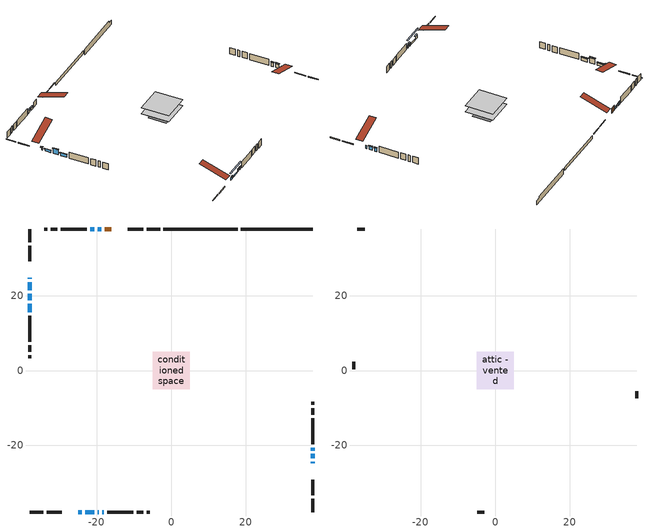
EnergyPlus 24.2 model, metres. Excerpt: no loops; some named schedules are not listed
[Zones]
conditioned space
 floor outside (Floor1 construction): -1.01,-1.01 -1.01,1.01 1.01,1.01 1.01,-1.01 z0.61
 floor adiabatic (Floor3 construction): -3.48,-3.48 -3.48,3.48 3.48,3.48 3.48,-3.48 z0.61
 floor adiabatic (AdiabaticFloorConstruction): -4.99,-4.99 -4.99,4.99 4.99,4.99 4.99,-4.99 z0.61
 floor foundation (Slab1 construction): -3.36,-3.36 -3.36,3.36 3.36,3.36 3.36,-3.36 z-1.68
 floor foundation (Slab2 construction): -3.48,-3.48 -3.48,3.48 3.48,3.48 3.48,-3.48 z-0.65
 wall outside (RimJoist1 construction): -3.01,37.87 -6.61,37.87 / -37.87,-37.87 -34.27,-37.87 / -37.87,37.87 -37.87,34.27 / 37.87,-37.87 37.87,-34.27 z0.61:0.91
 wall outside (RimJoist2 construction): -7.53,37.87 -11.6,37.87 / -33.34,-37.87 -29.28,-37.87 / -37.87,33.34 -37.87,29.28 / 37.87,-33.34 37.87,-29.28 z0.61:0.91
 wall outside (AdiabaticWallConstruction 1): -16.02,37.87 -17.82,37.87 z0.61:2.64
 wall outside (AdiabaticWallConstruction): 37.87,-24.86 37.87,-24.43 z0.61:1.83; -24.86,-37.87 -23.92,-37.87 / -20.62,37.87 -21.73,37.87 z0.61:1.58; -37.87,24.86 -37.87,24.5 / -19.73,-37.87 -19.37,-37.87 / -18.44,-37.87 -18.08,-37.87 z0.61:1.78; -37.87,23.57 -37.87,21.51 / -18.75,37.87 -19.69,37.87 z0.61:1.47; -37.87,20.59 -37.87,18.81 z0.61:2.64; -37.87,17.88 -37.87,15.59 z0.61:1.75; -22.99,-37.87 -20.65,-37.87 z0.61:1.17; 37.87,-23.51 37.87,-22.34 / 37.87,-21.41 37.87,-20.69 z0.61:2.03
 wall outside (Wall1 construction): -22.66,37.87 -29.6,37.87 / -17.15,-37.87 -10.22,-37.87 / -37.87,14.66 -37.87,7.73 / 37.87,-19.77 37.87,-12.83 z0.61:3.05
 wall outside (Wall2 construction): -30.53,37.87 -32.28,37.87 / -9.29,-37.87 -7.53,-37.87 / -37.87,6.8 -37.87,5.04 / 37.87,-11.9 37.87,-10.15 z0.61:3.05
 wall outside (Wall3 construction): -33.21,37.87 -34.04,37.87 / -6.6,-37.87 -5.78,-37.87 / -37.87,4.12 -37.87,3.29 / 37.87,-9.22 37.87,-8.39 z0.61:3.05
 wall foundation (FoundationWall1 construction): 18.66,37.87,-1.68 18.66,37.87,0.61 35.95,37.87,0.61 35.95,37.87,-0.07 37.87,37.87,-0.07 37.87,37.87,-1.68
 wall foundation (FoundationWall2 construction): 17.73,37.87 -2.08,37.87 z-0.65:0.51
 window (WindowConstruction 11): 37.87,-24.86 37.87,-24.43 z0.61:1.83
 window (WindowConstruction 6): -24.86,-37.87 -23.92,-37.87 z0.61:1.58
 window (WindowConstruction 7): -37.87,24.86 -37.87,24.5 z0.61:1.78
 window (WindowConstruction 8): -37.87,23.57 -37.87,21.51 z0.61:1.47
 window (WindowConstruction 9): -37.87,20.58 -37.87,18.81 z0.61:2.64
 window (WindowConstruction 10): -37.87,17.88 -37.87,15.59 z0.61:1.75
 window (WindowConstruction 12): -22.99,-37.87 -20.65,-37.87 z0.61:1.17
 window (WindowConstruction): 37.87,-23.51 37.87,-22.34 z0.61:2.03
 window (WindowConstruction 1): 37.87,-21.41 37.87,-20.7 z0.61:2.03
 window (WindowConstruction 2): -18.75,37.87 -19.69,37.87 z0.61:1.47
 window (WindowConstruction 3): -20.62,37.87 -21.73,37.87 z0.61:1.58
 window (WindowConstruction 4): -19.72,-37.87 -19.37,-37.87 z0.61:1.78
 window (WindowConstruction 5): -18.44,-37.87 -18.08,-37.87 z0.61:1.78
 door (Door): -16.02,37.87 -17.82,37.87 z0.61:2.64
 ceiling adiabatic (AdiabaticFloorConstruction): 4.99,-4.99 4.99,4.99 -4.99,4.99 -4.99,-4.99 z0.61
attic - vented
 floor to conditioned space (Floor2 construction Reversed): -4.99,-4.99 -4.99,4.99 4.99,4.99 4.99,-4.99 z3.05
 wall outside (Wall4 construction): -34.97,37.87 -36.94,37.87 / -4.85,-37.87 -2.88,-37.87 / -37.87,2.36 -37.87,0.39 / 37.87,-7.46 37.87,-5.49 z0.61:3.05
 roof outside (Roof1 construction): -15.09,37.87,3.05 -15.09,28.14,6.29 -12.52,28.14,6.29 -12.52,37.87,3.05; -25.79,-37.87,3.05 -25.79,-28.14,6.29 -28.35,-28.14,6.29 -28.35,-37.87,3.05; -37.87,25.79,3.05 -28.14,25.79,6.29 -28.14,28.35,6.29 -37.87,28.35,3.05; 37.87,-25.79,3.05 28.14,-25.79,6.29 28.14,-28.35,6.29 37.87,-28.35,3.05
shading: -23.72,-37.87 -25.06,-37.87 -25.06,-38.28 -23.72,-38.28 z1.78; -37.87,24.3 -37.87,25.06 -38.28,25.06 -38.28,24.3 z1.98; -37.87,21.31 -37.87,23.77 -38.28,23.77 -38.28,21.31 z1.67; -37.87,18.61 -37.87,20.79 -38.28,20.79 -38.28,18.61 z2.84; -37.87,15.39 -37.87,18.08 -38.28,18.08 -38.28,15.39 z1.95; -18.01,-37.87 -25.63,-37.87 -25.63,-38.28 -18.01,-38.28 z3.81; 37.87,-22.14 37.87,-23.71 38.28,-23.71 38.28,-22.14 z2.23; 37.87,-20.49 37.87,-21.61 38.28,-21.61 38.28,-20.49 z2.23; -19.89,37.87 -18.55,37.87 -18.55,38.28 -19.89,38.28 z1.67; -21.93,37.87 -20.42,37.87 -20.42,38.28 -21.93,38.28 z1.78; -19.17,-37.87 -19.93,-37.87 -19.93,-38.28 -19.17,-38.28 z1.98; -17.88,-37.87 -18.64,-37.87 -18.64,-38.28 -17.88,-38.28 z1.98
[Building]
Building 1: Terrain=Suburbs
[Site:Location]
Edmonton Intl AP_AB: Latitude {deg}=53.31; Longitude {deg}=-113.58; Time Zone {hr}=-7; Elevation {m}=723; Keep Site Location Information=Yes
[Site:GroundTemperature:Shallow]
-1.56185, -3.61833, -3.78302, -2.80711, 1.11059, 5.01004, 8.39065, 10.5322, 10.7141, 8.97234, 5.67794, 1.89811
[Site:WaterMainsTemperature]
Calculation Method=Schedule; Temperature Schedule=mains temperature schedule
[Material] Roughness=Rough; Thermal Absorptance=0.9
Name | Thickness {m} | Conductivity {W/m-K} | Density {kg/m3} | Specific Heat {J/kg-K} | Solar Absorptance | Visible Absorptance
asphalt or fiberglass shingles | 0.00635 | 0.162714 | 1121.4 | 1465.45 | 0.4 | 0.4
ceiling loosefill ins | 0.169333 | 0.0480833 | 16.02 | 1046.75 | 0.7 | 0.7
ceiling stud and cavity | 0.1397 | 0.0892432 | 65.682 | 1177.47 | 0.7 | 0.7
concrete 4.0 in. | 0.1016 | 1.803125 | 2242.8 | 837.4 | 0.7 | 0.7
concrete 8.0 in. | 0.2032 | 1.803125 | 2242.8 | 837.4 | 0.7 | 0.7
door material | 0.04445 | 0.053851 | 512.64 | 1214.23 | 0.7 | 0.7
exterior vertical ins | 0.0457286 | 0.029427 | 32.04 | 1214.23 | 0.7 | 0.7
exterior vertical ins 1 | 0.0511426 | 0.029427 | 32.04 | 1214.23 | 0.7 | 0.7
floor covering | 0.0127 | 0.0433444 | 54.468 | 1339.84 | 0.6 | 0.6
floor rigid ins; wall rigid ins | 0.051816 | 0.029427 | 32.04 | 1214.23 | 0.7 | 0.7
floor rigid ins 1; wall rigid ins 1 | 0.512978 | 0.029427 | 32.04 | 1214.23 | 0.7 | 0.7
floor stud and cavity | 0.1397 | 0.262536 | 92.3553 | 1139.71 | 0.7 | 0.7
floor stud and cavity 1 | 0.1397 | 1.10349 | 92.3553 | 1139.71 | 0.7 | 0.7
floor stud and cavity 2 | 0.1397 | 1.75129 | 37.0049 | 1207.88 | 0.7 | 0.7
furniture material conditioned space 1 | 0.1524 | 0.115458 | 640.8 | 1214.23 | 0.6 | 0.6
gypsum board | 0.0127 | 0.160291 | 801 | 837.4 | 0.6 | 0.6
gypsum board 1 | 0.0127 | 0.160291 | 801 | 837.4 | 0.7 | 0.7
osb sheathing 0.5 in. | 0.0127 | 0.115458 | 512.64 | 1214.23 | 0.7 | 0.7
osb sheathing 0.75 in. | 0.01905 | 0.115458 | 512.64 | 1214.23 | 0.7 | 0.7
osb sheathing 2.0 in. | 0.0508 | 0.115458 | 512.64 | 1214.23 | 0.7 | 0.7
rim joist stud and cavity | 0.0508 | 0.0297245 | 125.044 | 1163.47 | 0.6 | 0.6
rim joist stud and cavity 1 | 0.0508 | 0.337605 | 50.32683 | 1063.81 | 0.6 | 0.6
wall stud and cavity | 0.1397 | 0.218567 | 139.0536 | 1170.24 | 0.7 | 0.7
wall stud and cavity 1 | 0.1397 | 0.11206 | 139.0536 | 1170.24 | 0.7 | 0.7
wall stud and cavity 2 | 0.1397 | 0.104668 | 139.0536 | 1170.24 | 0.7 | 0.7
wall stud and cavity 3 | 0.0889 | 6.1454 | 50.32683 | 1063.81 | 0.6 | 0.6
wall stud and cavity 4 | 0.0889 | 0.380278 | 52.3479 | 1209.89 | 0.7 | 0.7
wall stud and cavity 5 | 0.0889 | 0.391764 | 83.0341 | 1211.67 | 0.7 | 0.7
wood siding | 0.0254 | 0.102417 | 544.68 | 1172.36 | 0.4 | 0.4
wood siding 1 | 0.00254 | 0.102417 | 544.68 | 1172.36 | 0.4 | 0.4
wood siding 2; wood siding 3; wood siding 4 | 0.0254 | 0.102417 | 544.68 | 1172.36 | 0.7 | 0.7
[WindowMaterial:SimpleGlazingSystem]
Name | U-Factor {W/m2-K} | Solar Heat Gain Coefficient
WindowMaterial | 3.30119 | 0.67
WindowMaterial 1 | 3.318791 | 0.56
WindowMaterial 10 | 3.33639 | 0.51
WindowMaterial 11 | 3.267689 | 0.48
WindowMaterial 2 | 3.28302 | 0.51
WindowMaterial 3 | 3.26144 | 0.5
WindowMaterial 4 | 3.256333 | 0.42
WindowMaterial 5 | 3.31538 | 0.55
WindowMaterial 6 | 3.284723 | 0.52
WindowMaterial 7 | 3.28416 | 0.58
WindowMaterial 8 | 2.97754 | 0.59
WindowMaterial 9 | 3.28927 | 0.55
[Construction]
AdiabaticFloorConstruction: floor stud and cavity 2, floor rigid ins 1, osb sheathing 0.75 in., floor covering
AdiabaticWallConstruction: wood siding 3, wall rigid ins 1, wall stud and cavity 4, gypsum board
AdiabaticWallConstruction 1: wood siding 4, wall rigid ins 1, wall stud and cavity 4, gypsum board
Door: door material
Floor1 construction: floor stud and cavity, floor rigid ins, osb sheathing 0.75 in., floor covering
Floor2 construction Reversed: gypsum board, ceiling stud and cavity, ceiling loosefill ins
Floor3 construction: floor stud and cavity 1, osb sheathing 0.75 in., floor covering
FoundationWall1 construction; FoundationWall2 construction: concrete 8.0 in., gypsum board 1
furniture construction conditioned space 1: furniture material conditioned space 1
PartitionWallConstruction: gypsum board, wall stud and cavity 5, gypsum board
RimJoist1 construction: wood siding 2, osb sheathing 2.0 in., rim joist stud and cavity
RimJoist2 construction: wood siding 2, rim joist stud and cavity 1
Roof1 construction: asphalt or fiberglass shingles
Slab1 construction; Slab2 construction: concrete 4.0 in.
Wall1 construction: wood siding, wall rigid ins, osb sheathing 0.5 in., wall stud and cavity, gypsum board
Wall2 construction: wood siding, osb sheathing 0.5 in., wall stud and cavity 1, gypsum board
Wall3 construction: wood siding, osb sheathing 0.5 in., wall stud and cavity 2, gypsum board
Wall4 construction: wood siding 1, wall stud and cavity 3
WindowConstruction: WindowMaterial
WindowConstruction 1: WindowMaterial 1
WindowConstruction 10: WindowMaterial 9
WindowConstruction 11: WindowMaterial 10
WindowConstruction 12: WindowMaterial 11
WindowConstruction 2: WindowMaterial 2
WindowConstruction 3: WindowMaterial 3
WindowConstruction 4; WindowConstruction 7: WindowMaterial 4
WindowConstruction 5: WindowMaterial 5
WindowConstruction 6: WindowMaterial 6
WindowConstruction 8: WindowMaterial 7
WindowConstruction 9: WindowMaterial 8
[Zone] Multiplier=1; Part of Total Floor Area=Yes
Name | Volume {m3}
attic - vented | 52.4124
conditioned space | 356.4
[Space]
Name | Zone | Volume {m3}
attic - vented 1 | attic - vented | 52.4124
conditioned space 1 | conditioned space | 356.4
[ZoneInfiltration:EffectiveLeakageArea]
infil attic - vented 1: Zone or Space=attic - vented 1; Schedule=Always On Discrete; Effective Air Leakage Area {cm2}=3465.39; Stack Coefficient=0.000394912; Wind Coefficient=1.34267e-05
[ZoneMixing]
whole house fan mix: Zone or Space=attic - vented; Schedule=Always On Continuous; Design Flow Rate Calculation Method=Flow/Zone; Design Flow Rate {m3/s}=0; Source Zone or Space=conditioned space
[SurfaceProperty:ExposedFoundationPerimeter] Exposed Perimeter Calculation Method=TotalExposedPerimeter
Name | Total Exposed Perimeter {m}
Slab1 | 19.202
Slab2 | 19.812
[InternalMass] Zone or ZoneList=conditioned space; Space or SpaceList=conditioned space 1
Name | Construction | Surface Area {m2}
furniture mass conditioned space 1 | furniture construction conditioned space 1 | 98.312
partition wall mass | PartitionWallConstruction | 197.28
[Lights]
interior lighting: Zone or ZoneList or Space or SpaceList=conditioned space 1; Schedule=interior lighting schedule; Design Level Calculation Method=LightingLevel; Lighting Level {W}=343.2; Return Air Fraction=0; Fraction Radiant=0.6; Fraction Visible=0.2; Fraction Replaceable=1
[People]
occupants: Zone or ZoneList or Space or SpaceList=conditioned space 1; Number of People Schedule=occupants schedule; Number of People Calculation Method=People; Number of People=3; Fraction Radiant=0.314171; Sensible Heat Fraction=0.56303; Activity Level Schedule=occupants activity schedule; Carbon Dioxide Generation Rate {m3/s-W}=0; Enable ASHRAE 55 Comfort Warnings=No; Mean Radiant Temperature Calculation Type=EnclosureAveraged
[ElectricEquipment] Zone or ZoneList or Space or SpaceList=conditioned space 1; Design Level Calculation Method=EquipmentLevel
Name | Schedule | Design Level {W} | Fraction Latent | Fraction Radiant | Fraction Lost
clothes dryer | clothes dryer schedule | 140.772 | 0.015 | 0.081 | 0.85
clothes washer | clothes washer schedule | 32.1985 | 0.03 | 0.162 | 0.7
cooking range | cooking range schedule | 215.147 | 0.08 | 0.432 | 0.2
dishwasher | dishwasher schedule | 66.8632 | 0.3 | 0.18 | 0.4
fridge | fridge schedule | 72.9452 | 0 | 0.6 | 0
mech vent bath fan 0 | mech vent bath fan 0 schedule | 50.2 | 0 | 0 | 1
mech vent bath fan 1 | mech vent bath fan 1 schedule | 50.2 | 0 | 0 | 1
mech vent house fan | mech vent house fan schedule | 0 | 0 | 0 | 1
mech vent house fan cfis | mech vent house fan cfis schedule | 0 | 0 | 0 | 0
mech vent range fan 0 | mech vent range fan 0 schedule | 57 | 0 | 0 | 1
misc plug loads | misc plug loads schedule | 494.7 | 0.045 | 0.513 | 0.1
whole house fan | Always On Discrete | 0 | 0 | 0 | 1
[OtherEquipment] Zone or ZoneList or Space or SpaceList=conditioned space 1; Design Level Calculation Method=EquipmentLevel
Name | Fuel Type | Schedule | Design Level {W} | Fraction Latent | Fraction Radiant | Fraction Lost
clothes dryer 1 | Electricity | clothes dryer schedule | 0 | 0.015 | 0.081 | 0.85
cooking range 1 | Electricity | cooking range schedule | 0 | 0.08 | 0.432 | 0.2
general water use latent | None | general water use schedule | 62.594 | 1 | 0 | 0
general water use sensible | None | general water use schedule | -61.6891 | 0 | 0.6 | 0
mech vent house fan latent load | None | Always On Discrete | 0 | 1 | 0 | 0
mech vent house fan sensible load | None | Always On Discrete | 0 | 0 | 0 | 0
water heater energy adjustment1 | NaturalGas | Always On Discrete | 0.01 | 0 | 0 | 1
[ZoneInfiltration:DesignFlowRate] Zone or ZoneList or Space or SpaceList=conditioned space 1; Schedule=Always On Discrete; Design Flow Rate Calculation Method=Flow/Zone; Design Flow Rate {m3/s}=0
infil flow; natural vent flow; whole house fan flow
[Foundation:Kiva] Initial Indoor Air Temperature {C}=18; Wall Depth Below Slab {m}=0.2032; Custom Block X Position 1 {m}=0.2159; Custom Block Z Position 1 {m}=0
Name | Wall Height Above Grade {m} | Custom Block Material Name 1 | Custom Block Depth 1 {m}
Foundation Kiva 1 | 0.609996 | exterior vertical ins | 2.28999
Foundation Kiva 2 | 0.510022 | exterior vertical ins 1 | 1.16001
[Foundation:Kiva:Settings]
Soil Conductivity {W/m-K}=0.849921; Soil Density {kg/m3}=1842.3; Soil Specific Heat {J/kg-K}=418.7; Ground Solar Absorptivity=0.9; Ground Thermal Absorptivity=0.9; Ground Surface Roughness {m}=0.03; Far-Field Width {m}=40; Deep-Ground Boundary Condition=ZeroFlux; Deep-Ground Depth {m}=40; Minimum Cell Dimension {m}=0.2; Maximum Cell Growth Coefficient=3; Simulation Timestep=Timestep
[Exterior:Lights]
exterior lighting: Schedule=exterior lighting schedule; Design Level {W}=75.6
[Schedule:Constant]
Name | Hourly Value
Always On Continuous; mech vent house fan schedule; mech vent house fan cfis schedule; Always On Discrete | 1
occupants activity schedule | 117.228
fridge schedule | 0
[Schedule:Week:Daily]
interior lighting schedule Week Rule - Jan1-Jan27: interior lighting schedule day, interior lighting schedule day, interior lighting schedule day, interior lighting schedule day, interior lighting schedule day, interior lighting schedule day, interior lighting schedule day, interior lighting schedule default day, interior lighting schedule default day, interior lighting schedule default day, interior lighting schedule default day, interior lighting schedule default day
interior lighting schedule Week Rule - Jan28-Feb3: interior lighting schedule day, interior lighting schedule day, interior lighting schedule day, interior lighting schedule day, interior lighting schedule day 1, interior lighting schedule day 1, interior lighting schedule day 1, interior lighting schedule default day, interior lighting schedule default day, interior lighting schedule default day, interior lighting schedule default day, interior lighting schedule default day
interior lighting schedule Week Rule - Feb4-Feb24: interior lighting schedule day 1, interior lighting schedule day 1, interior lighting schedule day 1, interior lighting schedule day 1, interior lighting schedule day 1, interior lighting schedule day 1, interior lighting schedule day 1, interior lighting schedule default day, interior lighting schedule default day, interior lighting schedule default day, interior lighting schedule default day, interior lighting schedule default day
interior lighting schedule Week Rule - Feb25-Mar3: interior lighting schedule day 1, interior lighting schedule day 1, interior lighting schedule day 1, interior lighting schedule day 1, interior lighting schedule day 2, interior lighting schedule day 2, interior lighting schedule day 2, interior lighting schedule default day, interior lighting schedule default day, interior lighting schedule default day, interior lighting schedule default day, interior lighting schedule default day
interior lighting schedule Week Rule - Mar4-Mar31: interior lighting schedule day 2, interior lighting schedule day 2, interior lighting schedule day 2, interior lighting schedule day 2, interior lighting schedule day 2, interior lighting schedule day 2, interior lighting schedule day 2, interior lighting schedule default day, interior lighting schedule default day, interior lighting schedule default day, interior lighting schedule default day, interior lighting schedule default day
interior lighting schedule Week Rule - Apr1-Apr28: interior lighting schedule day 3, interior lighting schedule day 3, interior lighting schedule day 3, interior lighting schedule day 3, interior lighting schedule day 3, interior lighting schedule day 3, interior lighting schedule day 3, interior lighting schedule default day, interior lighting schedule default day, interior lighting schedule default day, interior lighting schedule default day, interior lighting schedule default day
interior lighting schedule Week Rule - Apr29-May5: interior lighting schedule day 3, interior lighting schedule day 3, interior lighting schedule day 4, interior lighting schedule day 4, interior lighting schedule day 4, interior lighting schedule day 4, interior lighting schedule day 4, interior lighting schedule default day, interior lighting schedule default day, interior lighting schedule default day, interior lighting schedule default day, interior lighting schedule default day
interior lighting schedule Week Rule - May6-May26: interior lighting schedule day 4, interior lighting schedule day 4, interior lighting schedule day 4, interior lighting schedule day 4, interior lighting schedule day 4, interior lighting schedule day 4, interior lighting schedule day 4, interior lighting schedule default day, interior lighting schedule default day, interior lighting schedule default day, interior lighting schedule default day, interior lighting schedule default day
interior lighting schedule Week Rule - May27-Jun2: interior lighting schedule day 4, interior lighting schedule day 4, interior lighting schedule day 4, interior lighting schedule day 4, interior lighting schedule day 4, interior lighting schedule day 5, interior lighting schedule day 5, interior lighting schedule default day, interior lighting schedule default day, interior lighting schedule default day, interior lighting schedule default day, interior lighting schedule default day
interior lighting schedule Week Rule - Jun3-Jun30: interior lighting schedule day 5, interior lighting schedule day 5, interior lighting schedule day 5, interior lighting schedule day 5, interior lighting schedule day 5, interior lighting schedule day 5, interior lighting schedule day 5, interior lighting schedule default day, interior lighting schedule default day, interior lighting schedule default day, interior lighting schedule default day, interior lighting schedule default day
interior lighting schedule Week Rule - Jul1-Jul28: interior lighting schedule day 6, interior lighting schedule day 6, interior lighting schedule day 6, interior lighting schedule day 6, interior lighting schedule day 6, interior lighting schedule day 6, interior lighting schedule day 6, interior lighting schedule default day, interior lighting schedule default day, interior lighting schedule default day, interior lighting schedule default day, interior lighting schedule default day
interior lighting schedule Week Rule - Jul29-Aug4: interior lighting schedule day 6, interior lighting schedule day 6, interior lighting schedule day 6, interior lighting schedule day 7, interior lighting schedule day 7, interior lighting schedule day 7, interior lighting schedule day 7, interior lighting schedule default day, interior lighting schedule default day, interior lighting schedule default day, interior lighting schedule default day, interior lighting schedule default day
interior lighting schedule Week Rule - Aug5-Aug25: interior lighting schedule day 7, interior lighting schedule day 7, interior lighting schedule day 7, interior lighting schedule day 7, interior lighting schedule day 7, interior lighting schedule day 7, interior lighting schedule day 7, interior lighting schedule default day, interior lighting schedule default day, interior lighting schedule default day, interior lighting schedule default day, interior lighting schedule default day
interior lighting schedule Week Rule - Aug26-Sep1: interior lighting schedule day 7, interior lighting schedule day 7, interior lighting schedule day 7, interior lighting schedule day 7, interior lighting schedule day 7, interior lighting schedule day 7, interior lighting schedule day 8, interior lighting schedule default day, interior lighting schedule default day, interior lighting schedule default day, interior lighting schedule default day, interior lighting schedule default day
interior lighting schedule Week Rule - Sep2-Sep29: interior lighting schedule day 8, interior lighting schedule day 8, interior lighting schedule day 8, interior lighting schedule day 8, interior lighting schedule day 8, interior lighting schedule day 8, interior lighting schedule day 8, interior lighting schedule default day, interior lighting schedule default day, interior lighting schedule default day, interior lighting schedule default day, interior lighting schedule default day
interior lighting schedule Week Rule - Sep30-Oct6: interior lighting schedule day 8, interior lighting schedule day 9, interior lighting schedule day 9, interior lighting schedule day 9, interior lighting schedule day 9, interior lighting schedule day 9, interior lighting schedule day 9, interior lighting schedule default day, interior lighting schedule default day, interior lighting schedule default day, interior lighting schedule default day, interior lighting schedule default day
interior lighting schedule Week Rule - Oct7-Oct27: interior lighting schedule day 9, interior lighting schedule day 9, interior lighting schedule day 9, interior lighting schedule day 9, interior lighting schedule day 9, interior lighting schedule day 9, interior lighting schedule day 9, interior lighting schedule default day, interior lighting schedule default day, interior lighting schedule default day, interior lighting schedule default day, interior lighting schedule default day
interior lighting schedule Week Rule - Oct28-Nov3: interior lighting schedule day 9, interior lighting schedule day 9, interior lighting schedule day 9, interior lighting schedule day 9, interior lighting schedule day 10, interior lighting schedule day 10, interior lighting schedule day 10, interior lighting schedule default day, interior lighting schedule default day, interior lighting schedule default day, interior lighting schedule default day, interior lighting schedule default day
interior lighting schedule Week Rule - Nov4-Nov24: interior lighting schedule day 10, interior lighting schedule day 10, interior lighting schedule day 10, interior lighting schedule day 10, interior lighting schedule day 10, interior lighting schedule day 10, interior lighting schedule day 10, interior lighting schedule default day, interior lighting schedule default day, interior lighting schedule default day, interior lighting schedule default day, interior lighting schedule default day
interior lighting schedule Week Rule - Nov25-Dec1: interior lighting schedule day 10, interior lighting schedule day 10, interior lighting schedule day 10, interior lighting schedule day 10, interior lighting schedule day 10, interior lighting schedule day 10, interior lighting schedule day 11, interior lighting schedule default day, interior lighting schedule default day, interior lighting schedule default day, interior lighting schedule default day, interior lighting schedule default day
interior lighting schedule Week Rule - Dec2-Dec31: interior lighting schedule day 11, interior lighting schedule day 11, interior lighting schedule day 11, interior lighting schedule day 11, interior lighting schedule day 11, interior lighting schedule day 11, interior lighting schedule day 11, interior lighting schedule default day, interior lighting schedule default day, interior lighting schedule default day, interior lighting schedule default day, interior lighting schedule default day
occupants schedule Week Rule - Jan1-Dec31: occupants schedule day, occupants schedule day, occupants schedule day, occupants schedule day, occupants schedule day, occupants schedule day, occupants schedule day, occupants schedule default day, occupants schedule default day, occupants schedule default day, occupants schedule default day, occupants schedule default day
clothes dryer schedule Week Rule - Jan1-Dec31: clothes dryer schedule day, clothes dryer schedule day, clothes dryer schedule day, clothes dryer schedule day, clothes dryer schedule day, clothes dryer schedule day, clothes dryer schedule day, clothes dryer schedule default day, clothes dryer schedule default day, clothes dryer schedule default day, clothes dryer schedule default day, clothes dryer schedule default day
clothes washer schedule Week Rule - Jan1-Dec31: clothes washer schedule day, clothes washer schedule day, clothes washer schedule day, clothes washer schedule day, clothes washer schedule day, clothes washer schedule day, clothes washer schedule day, clothes washer schedule default day, clothes washer schedule default day, clothes washer schedule default day, clothes washer schedule default day, clothes washer schedule default day
cooking range schedule Week Rule - Jan1-Dec31: cooking range schedule day, cooking range schedule day, cooking range schedule day, cooking range schedule day, cooking range schedule day, cooking range schedule day, cooking range schedule day, cooking range schedule default day, cooking range schedule default day, cooking range schedule default day, cooking range schedule default day, cooking range schedule default day
dishwasher schedule Week Rule - Jan1-Dec31: dishwasher schedule day, dishwasher schedule day, dishwasher schedule day, dishwasher schedule day, dishwasher schedule day, dishwasher schedule day, dishwasher schedule day, dishwasher schedule default day, dishwasher schedule default day, dishwasher schedule default day, dishwasher schedule default day, dishwasher schedule default day
mech vent bath fan 0 schedule Week Rule - Jan1-Dec31: mech vent bath fan 0 schedule day, mech vent bath fan 0 schedule day, mech vent bath fan 0 schedule day, mech vent bath fan 0 schedule day, mech vent bath fan 0 schedule day, mech vent bath fan 0 schedule day, mech vent bath fan 0 schedule day, mech vent bath fan 0 schedule default day, mech vent bath fan 0 schedule default day, mech vent bath fan 0 schedule default day, mech vent bath fan 0 schedule default day, mech vent bath fan 0 schedule default day
mech vent bath fan 1 schedule Week Rule - Jan1-Dec31: mech vent bath fan 1 schedule day, mech vent bath fan 1 schedule day, mech vent bath fan 1 schedule day, mech vent bath fan 1 schedule day, mech vent bath fan 1 schedule day, mech vent bath fan 1 schedule day, mech vent bath fan 1 schedule day, mech vent bath fan 1 schedule default day, mech vent bath fan 1 schedule default day, mech vent bath fan 1 schedule default day, mech vent bath fan 1 schedule default day, mech vent bath fan 1 schedule default day
mech vent range fan 0 schedule Week Rule - Jan1-Dec31: mech vent range fan 0 schedule day, mech vent range fan 0 schedule day, mech vent range fan 0 schedule day, mech vent range fan 0 schedule day, mech vent range fan 0 schedule day, mech vent range fan 0 schedule day, mech vent range fan 0 schedule day, mech vent range fan 0 schedule default day, mech vent range fan 0 schedule default day, mech vent range fan 0 schedule default day, mech vent range fan 0 schedule default day, mech vent range fan 0 schedule default day
misc plug loads schedule Week Rule - Jan1-Dec31: misc plug loads schedule day, misc plug loads schedule day, misc plug loads schedule day, misc plug loads schedule day, misc plug loads schedule day, misc plug loads schedule day, misc plug loads schedule day, misc plug loads schedule default day, misc plug loads schedule default day, misc plug loads schedule default day, misc plug loads schedule default day, misc plug loads schedule default day
general water use schedule Week Rule - Jan1-Dec31: general water use schedule day, general water use schedule day, general water use schedule day, general water use schedule day, general water use schedule day, general water use schedule day, general water use schedule day, general water use schedule default day, general water use schedule default day, general water use schedule default day, general water use schedule default day, general water use schedule default day
exterior lighting schedule Week Rule - Jan1-Jan27: exterior lighting schedule day, exterior lighting schedule day, exterior lighting schedule day, exterior lighting schedule day, exterior lighting schedule day, exterior lighting schedule day, exterior lighting schedule day, exterior lighting schedule default day, exterior lighting schedule default day, exterior lighting schedule default day, exterior lighting schedule default day, exterior lighting schedule default day
exterior lighting schedule Week Rule - Jan28-Feb3: exterior lighting schedule day, exterior lighting schedule day, exterior lighting schedule day, exterior lighting schedule day, exterior lighting schedule day 1, exterior lighting schedule day 1, exterior lighting schedule day 1, exterior lighting schedule default day, exterior lighting schedule default day, exterior lighting schedule default day, exterior lighting schedule default day, exterior lighting schedule default day
exterior lighting schedule Week Rule - Feb4-Feb24: exterior lighting schedule day 1, exterior lighting schedule day 1, exterior lighting schedule day 1, exterior lighting schedule day 1, exterior lighting schedule day 1, exterior lighting schedule day 1, exterior lighting schedule day 1, exterior lighting schedule default day, exterior lighting schedule default day, exterior lighting schedule default day, exterior lighting schedule default day, exterior lighting schedule default day
exterior lighting schedule Week Rule - Feb25-Mar3: exterior lighting schedule day 1, exterior lighting schedule day 1, exterior lighting schedule day 1, exterior lighting schedule day 1, exterior lighting schedule day 2, exterior lighting schedule day 2, exterior lighting schedule day 2, exterior lighting schedule default day, exterior lighting schedule default day, exterior lighting schedule default day, exterior lighting schedule default day, exterior lighting schedule default day
exterior lighting schedule Week Rule - Mar4-Mar31: exterior lighting schedule day 2, exterior lighting schedule day 2, exterior lighting schedule day 2, exterior lighting schedule day 2, exterior lighting schedule day 2, exterior lighting schedule day 2, exterior lighting schedule day 2, exterior lighting schedule default day, exterior lighting schedule default day, exterior lighting schedule default day, exterior lighting schedule default day, exterior lighting schedule default day
exterior lighting schedule Week Rule - Apr1-Apr28: exterior lighting schedule day 3, exterior lighting schedule day 3, exterior lighting schedule day 3, exterior lighting schedule day 3, exterior lighting schedule day 3, exterior lighting schedule day 3, exterior lighting schedule day 3, exterior lighting schedule default day, exterior lighting schedule default day, exterior lighting schedule default day, exterior lighting schedule default day, exterior lighting schedule default day
exterior lighting schedule Week Rule - Apr29-May5: exterior lighting schedule day 3, exterior lighting schedule day 3, exterior lighting schedule day 4, exterior lighting schedule day 4, exterior lighting schedule day 4, exterior lighting schedule day 4, exterior lighting schedule day 4, exterior lighting schedule default day, exterior lighting schedule default day, exterior lighting schedule default day, exterior lighting schedule default day, exterior lighting schedule default day
exterior lighting schedule Week Rule - May6-May26: exterior lighting schedule day 4, exterior lighting schedule day 4, exterior lighting schedule day 4, exterior lighting schedule day 4, exterior lighting schedule day 4, exterior lighting schedule day 4, exterior lighting schedule day 4, exterior lighting schedule default day, exterior lighting schedule default day, exterior lighting schedule default day, exterior lighting schedule default day, exterior lighting schedule default day
exterior lighting schedule Week Rule - May27-Jun2: exterior lighting schedule day 4, exterior lighting schedule day 4, exterior lighting schedule day 4, exterior lighting schedule day 4, exterior lighting schedule day 4, exterior lighting schedule day 5, exterior lighting schedule day 5, exterior lighting schedule default day, exterior lighting schedule default day, exterior lighting schedule default day, exterior lighting schedule default day, exterior lighting schedule default day
exterior lighting schedule Week Rule - Jun3-Jun30: exterior lighting schedule day 5, exterior lighting schedule day 5, exterior lighting schedule day 5, exterior lighting schedule day 5, exterior lighting schedule day 5, exterior lighting schedule day 5, exterior lighting schedule day 5, exterior lighting schedule default day, exterior lighting schedule default day, exterior lighting schedule default day, exterior lighting schedule default day, exterior lighting schedule default day
exterior lighting schedule Week Rule - Jul1-Jul28: exterior lighting schedule day 6, exterior lighting schedule day 6, exterior lighting schedule day 6, exterior lighting schedule day 6, exterior lighting schedule day 6, exterior lighting schedule day 6, exterior lighting schedule day 6, exterior lighting schedule default day, exterior lighting schedule default day, exterior lighting schedule default day, exterior lighting schedule default day, exterior lighting schedule default day
[Schedule:Year]
interior lighting schedule: interior lighting schedule Week Rule - Jan1-Jan27, 1, 1, 1, 27, interior lighting schedule Week Rule - Jan28-Feb3, 1, 28, 2, 3, interior lighting schedule Week Rule - Feb4-Feb24, 2, 4, 2, 24, interior lighting schedule Week Rule - Feb25-Mar3, 2, 25, 3, 3, interior lighting schedule Week Rule - Mar4-Mar31, 3, 4, 3, 31, interior lighting schedule Week Rule - Apr1-Apr28, 4, 1, 4, 28, interior lighting schedule Week Rule - Apr29-May5, 4, 29, 5, 5, interior lighting schedule Week Rule - May6-May26, 5, 6, 5, 26, interior lighting schedule Week Rule - May27-Jun2, 5, 27, 6, 2, interior lighting schedule Week Rule - Jun3-Jun30, 6, 3, 6, 30, interior lighting schedule Week Rule - Jul1-Jul28, 7, 1, 7, 28, interior lighting schedule Week Rule - Jul29-Aug4, 7, 29, 8, 4, interior lighting schedule Week Rule - Aug5-Aug25, 8, 5, 8, 25, interior lighting schedule Week Rule - Aug26-Sep1, 8, 26, 9, 1, interior lighting schedule Week Rule - Sep2-Sep29, 9, 2, 9, 29, interior lighting schedule Week Rule - Sep30-Oct6, 9, 30, 10, 6, interior lighting schedule Week Rule - Oct7-Oct27, 10, 7, 10, 27, interior lighting schedule Week Rule - Oct28-Nov3, 10, 28, 11, 3, interior lighting schedule Week Rule - Nov4-Nov24, 11, 4, 11, 24, interior lighting schedule Week Rule - Nov25-Dec1, 11, 25, 12, 1, interior lighting schedule Week Rule - Dec2-Dec31, 12, 2, 12, 31
occupants schedule: occupants schedule Week Rule - Jan1-Dec31, 1, 1, 12, 31
clothes dryer schedule: clothes dryer schedule Week Rule - Jan1-Dec31, 1, 1, 12, 31
clothes washer schedule: clothes washer schedule Week Rule - Jan1-Dec31, 1, 1, 12, 31
cooking range schedule: cooking range schedule Week Rule - Jan1-Dec31, 1, 1, 12, 31
dishwasher schedule: dishwasher schedule Week Rule - Jan1-Dec31, 1, 1, 12, 31
mech vent bath fan 0 schedule: mech vent bath fan 0 schedule Week Rule - Jan1-Dec31, 1, 1, 12, 31
mech vent bath fan 1 schedule: mech vent bath fan 1 schedule Week Rule - Jan1-Dec31, 1, 1, 12, 31
mech vent range fan 0 schedule: mech vent range fan 0 schedule Week Rule - Jan1-Dec31, 1, 1, 12, 31
misc plug loads schedule: misc plug loads schedule Week Rule - Jan1-Dec31, 1, 1, 12, 31
general water use schedule: general water use schedule Week Rule - Jan1-Dec31, 1, 1, 12, 31
exterior lighting schedule: exterior lighting schedule Week Rule - Jan1-Jan27, 1, 1, 1, 27, exterior lighting schedule Week Rule - Jan28-Feb3, 1, 28, 2, 3, exterior lighting schedule Week Rule - Feb4-Feb24, 2, 4, 2, 24, exterior lighting schedule Week Rule - Feb25-Mar3, 2, 25, 3, 3, exterior lighting schedule Week Rule - Mar4-Mar31, 3, 4, 3, 31, exterior lighting schedule Week Rule - Apr1-Apr28, 4, 1, 4, 28, exterior lighting schedule Week Rule - Apr29-May5, 4, 29, 5, 5, exterior lighting schedule Week Rule - May6-May26, 5, 6, 5, 26, exterior lighting schedule Week Rule - May27-Jun2, 5, 27, 6, 2, exterior lighting schedule Week Rule - Jun3-Jun30, 6, 3, 6, 30, exterior lighting schedule Week Rule - Jul1-Jul28, 7, 1, 7, 28, exterior lighting schedule Week Rule - Jul29-Aug4, 7, 29, 8, 4, exterior lighting schedule Week Rule - Aug5-Aug25, 8, 5, 8, 25, exterior lighting schedule Week Rule - Aug26-Sep1, 8, 26, 9, 1, exterior lighting schedule Week Rule - Sep2-Sep29, 9, 2, 9, 29, exterior lighting schedule Week Rule - Sep30-Oct6, 9, 30, 10, 6, exterior lighting schedule Week Rule - Oct7-Oct27, 10, 7, 10, 27, exterior lighting schedule Week Rule - Oct28-Nov3, 10, 28, 11, 3, exterior lighting schedule Week Rule - Nov4-Nov24, 11, 4, 11, 24, exterior lighting schedule Week Rule - Nov25-Dec1, 11, 25, 12, 1, exterior lighting schedule Week Rule - Dec2-Dec31, 12, 2, 12, 31
[Schedule:Compact]
mains temperature schedule: Through: 01/01, For: AllDays, Until: 24:00, 3.97167, Through: 01/02, For: AllDays, Until: 24:00, 3.90778, Through: 01/03, For: AllDays, Until: 24:00, 3.84556, Through: 01/04, For: AllDays, Until: 24:00, 3.78389, Through: 01/05, For: AllDays, Until: 24:00, 3.72278, Through: 01/06, For: AllDays, Until: 24:00, 3.66278, Through: 01/07, For: AllDays, Until: 24:00, 3.60389, Through: 01/08, For: AllDays, Until: 24:00, 3.54556, Through: 01/09, For: AllDays, Until: 24:00, 3.48833, Through: 01/10, For: AllDays, Until: 24:00, 3.43167, Through: 01/11, For: AllDays, Until: 24:00, 3.37611, Through: 01/12, For: AllDays, Until: 24:00, 3.32167, Through: 01/13, For: AllDays, Until: 24:00, 3.26833, Through: 01/14, For: AllDays, Until: 24:00, 3.21556, Through: 01/15, For: AllDays, Until: 24:00, 3.16444, Through: 01/16, For: AllDays, Until: 24:00, 3.11389, Through: 01/17, For: AllDays, Until: 24:00, 3.06444, Through: 01/18, For: AllDays, Until: 24:00, 3.01611, Through: 01/19, For: AllDays, Until: 24:00, 2.96889, Through: 01/20, For: AllDays, Until: 24:00, 2.92278, Through: 01/21, For: AllDays, Until: 24:00, 2.87722, Through: 01/22, For: AllDays, Until: 24:00, 2.83333, Through: 01/23, For: AllDays, Until: 24:00, 2.79056, Through: 01/24, For: AllDays, Until: 24:00, 2.74889, Through: 01/25, For: AllDays, Until: 24:00, 2.70833, Through: 01/26, For: AllDays, Until: 24:00, 2.66889, Through: 01/27, For: AllDays, Until: 24:00, 2.63056, Through: 01/28, For: AllDays, Until: 24:00, 2.59333, Through: 01/29, For: AllDays, Until: 24:00, 2.55778, Through: 01/30, For: AllDays, Until: 24:00, 2.52278, Through: 01/31, For: AllDays, Until: 24:00, 2.48944, Through: 02/01, For: AllDays, Until: 24:00, 2.45722, Through: 02/02, For: AllDays, Until: 24:00, 2.42611, Through: 02/03, For: AllDays, Until: 24:00, 2.39667, Through: 02/04, For: AllDays, Until: 24:00, 2.36833, Through: 02/05, For: AllDays, Until: 24:00, 2.34111, Through: 02/06, For: AllDays, Until: 24:00, 2.315, Through: 02/07, For: AllDays, Until: 24:00, 2.29056, Through: 02/08, For: AllDays, Until: 24:00, 2.26722, Through: 02/09, For: AllDays, Until: 24:00, 2.245, Through: 02/10, For: AllDays, Until: 24:00, 2.22444, Through: 02/11, For: AllDays, Until: 24:00, 2.20444, Through: 02/12, For: AllDays, Until: 24:00, 2.18667, Through: 02/13, For: AllDays, Until: 24:00, 2.17, Through: 02/14, For: AllDays, Until: 24:00, 2.15444, Through: 02/15, For: AllDays, Until: 24:00, 2.14, Through: 02/16, For: AllDays, Until: 24:00, 2.12722, Through: 02/17, For: AllDays, Until: 24:00, 2.11556, Through: 02/18, For: AllDays, Until: 24:00, 2.10556, Through: 02/19, For: AllDays, Until: 24:00, 2.09667, Through: 02/20, For: AllDays, Until: 24:00, 2.08889, Through: 02/21, For: AllDays, Until: 24:00, 2.08278, Through: 02/22, For: AllDays, Until: 24:00, 2.07833, Through: 02/23, For: AllDays, Until: 24:00, 2.07444, Through: 02/24, For: AllDays, Until: 24:00, 2.07278, Through: 02/25, For: AllDays, Until: 24:00, 2.07167, Through: 02/26, For: AllDays, Until: 24:00, 2.07222, Through: 02/27, For: AllDays, Until: 24:00, 2.07444, Through: 02/28, For: AllDays, Until: 24:00, 2.07778, Through: 03/01, For: AllDays, Until: 24:00, 2.08222, Through: 03/02, For: AllDays, Until: 24:00, 2.08833, Through: 03/03, For: AllDays, Until: 24:00, 2.09556, Through: 03/04, For: AllDays, Until: 24:00, 2.10444, Through: 03/05, For: AllDays, Until: 24:00, 2.11444, Through: 03/06, For: AllDays, Until: 24:00, 2.12556, Through: 03/07, For: AllDays, Until: 24:00, 2.13833, Through: 03/08, For: AllDays, Until: 24:00, 2.15278, Through: 03/09, For: AllDays, Until: 24:00, 2.16778, Through: 03/10, For: AllDays, Until: 24:00, 2.18444, Through: 03/11, For: AllDays, Until: 24:00, 2.20278, Through: 03/12, For: AllDays, Until: 24:00, 2.22167, Through: 03/13, For: AllDays, Until: 24:00, 2.24278, Through: 03/14, For: AllDays, Until: 24:00, 2.26444, Through: 03/15, For: AllDays, Until: 24:00, 2.28778, Through: 03/16, For: AllDays, Until: 24:00, 2.31222, Through: 03/17, For: AllDays, Until: 24:00, 2.33778, Through: 03/18, For: AllDays, Until: 24:00, 2.365, Through: 03/19, For: AllDays, Until: 24:00, 2.39333, Through: 03/20, For: AllDays, Until: 24:00, 2.42278, Through: 03/21, For: AllDays, Until: 24:00, 2.45389, Through: 03/22, For: AllDays, Until: 24:00, 2.48611, Through: 03/23, For: AllDays, Until: 24:00, 2.51889, Through: 03/24, For: AllDays, Until: 24:00, 2.55389, Through: 03/25, For: AllDays, Until: 24:00, 2.58944, Through: 03/26, For: AllDays, Until: 24:00, 2.62611, Through: 03/27, For: AllDays, Until: 24:00, 2.66444, Through: 03/28, For: AllDays, Until: 24:00, 2.70389, Through: 03/29, For: AllDays, Until: 24:00, 2.74389, Through: 03/30, For: AllDays, Until: 24:00, 2.78556, Through: 03/31, For: AllDays, Until: 24:00, 2.82833, Through: 04/01, For: AllDays, Until: 24:00, 2.87222, Through: 04/02, For: AllDays, Until: 24:00, 2.91722, Through: 04/03, For: AllDays, Until: 24:00, 2.96333, Through: 04/04, For: AllDays, Until: 24:00, 3.01056, Through: 04/05, For: AllDays, Until: 24:00, 3.05889, Through: 04/06, For: AllDays, Until: 24:00, 3.10833, Through: 04/07, For: AllDays, Until: 24:00, 3.15833, Through: 04/08, For: AllDays, Until: 24:00, 3.21, Through: 04/09, For: AllDays, Until: 24:00, 3.26222, Through: 04/10, For: AllDays, Until: 24:00, 3.31556, Through: 04/11, For: AllDays, Until: 24:00, 3.37, Through: 04/12, For: AllDays, Until: 24:00, 3.42556, Through: 04/13, For: AllDays, Until: 24:00, 3.48167, Through: 04/14, For: AllDays, Until: 24:00, 3.53889, Through: 04/15, For: AllDays, Until: 24:00, 3.59722, Through: 04/16, For: AllDays, Until: 24:00, 3.65611, Through: 04/17, For: AllDays, Until: 24:00, 3.71611, Through: 04/18, For: AllDays, Until: 24:00, 3.77667, Through: 04/19, For: AllDays, Until: 24:00, 3.83833, Through: 04/20, For: AllDays, Until: 24:00, 3.90111, Through: 04/21, For: AllDays, Until: 24:00, 3.96444, Through: 04/22, For: AllDays, Until: 24:00, 4.02833, Through: 04/23, For: AllDays, Until: 24:00, 4.09333, Through: 04/24, For: AllDays, Until: 24:00, 4.15889, Through: 04/25, For: AllDays, Until: 24:00, 4.225, Through: 04/26, For: AllDays, Until: 24:00, 4.29222, Through: 04/27, For: AllDays, Until: 24:00, 4.36, Through: 04/28, For: AllDays, Until: 24:00, 4.42833, Through: 04/29, For: AllDays, Until: 24:00, 4.49722, Through: 04/30, For: AllDays, Until: 24:00, 4.56667, Through: 05/01, For: AllDays, Until: 24:00, 4.63722, Through: 05/02, For: AllDays, Until: 24:00, 4.70833, Through: 05/03, For: AllDays, Until: 24:00, 4.77944, Through: 05/04, For: AllDays, Until: 24:00, 4.85167, Through: 05/05, For: AllDays, Until: 24:00, 4.92389, Through: 05/06, For: AllDays, Until: 24:00, 4.99722, Through: 05/07, For: AllDays, Until: 24:00, 5.07056, Through: 05/08, For: AllDays, Until: 24:00, 5.145, Through: 05/09, For: AllDays, Until: 24:00, 5.21944, Through: 05/10, For: AllDays, Until: 24:00, 5.29389, Through: 05/11, For: AllDays, Until: 24:00, 5.36944, Through: 05/12, For: AllDays, Until: 24:00, 5.445, Through: 05/13, For: AllDays, Until: 24:00, 5.52111, Through: 05/14, For: AllDays, Until: 24:00, 5.59722, Through: 05/15, For: AllDays, Until: 24:00, 5.67389, Through: 05/16, For: AllDays, Until: 24:00, 5.75056, Through: 05/17, For: AllDays, Until: 24:00, 5.82778, Through: 05/18, For: AllDays, Until: 24:00, 5.90556, Through: 05/19, For: AllDays, Until: 24:00, 5.98278, Through: 05/20, For: AllDays, Until: 24:00, 6.06056, Through: 05/21, For: AllDays, Until: 24:00, 6.13889, Through: 05/22, For: AllDays, Until: 24:00, 6.21667, Through: 05/23, For: AllDays, Until: 24:00, 6.295, Through: 05/24, For: AllDays, Until: 24:00, 6.37333, Through: 05/25, For: AllDays, Until: 24:00, 6.45222, Through: 05/26, For: AllDays, Until: 24:00, 6.53056, Through: 05/27, For: AllDays, Until: 24:00, 6.60889, Through: 05/28, For: AllDays, Until: 24:00, 6.68778, Through: 05/29, For: AllDays, Until: 24:00, 6.76611, Through: 05/30, For: AllDays, Until: 24:00, 6.84444, Through: 05/31, For: AllDays, Until: 24:00, 6.92278, Through: 06/01, For: AllDays, Until: 24:00, 7.00111, Through: 06/02, For: AllDays, Until: 24:00, 7.07944, Through: 06/03, For: AllDays, Until: 24:00, 7.15778, Through: 06/04, For: AllDays, Until: 24:00, 7.23556, Through: 06/05, For: AllDays, Until: 24:00, 7.31333, Through: 06/06, For: AllDays, Until: 24:00, 7.39056, Through: 06/07, For: AllDays, Until: 24:00, 7.46833, Through: 06/08, For: AllDays, Until: 24:00, 7.545, Through: 06/09, For: AllDays, Until: 24:00, 7.62222, Through: 06/10, For: AllDays, Until: 24:00, 7.69833, Through: 06/11, For: AllDays, Until: 24:00, 7.775, Through: 06/12, For: AllDays, Until: 24:00, 7.85056, Through: 06/13, For: AllDays, Until: 24:00, 7.92611, Through: 06/14, For: AllDays, Until: 24:00, 8.00111, Through: 06/15, For: AllDays, Until: 24:00, 8.07611, Through: 06/16, For: AllDays, Until: 24:00, 8.15056, Through: 06/17, For: AllDays, Until: 24:00, 8.22389, Through: 06/18, For: AllDays, Until: 24:00, 8.29778, Through: 06/19, For: AllDays, Until: 24:00, 8.37056, Through: 06/20, For: AllDays, Until: 24:00, 8.44278, Through: 06/21, For: AllDays, Until: 24:00, 8.51444, Through: 06/22, For: AllDays, Until: 24:00, 8.58611, Through: 06/23, For: AllDays, Until: 24:00, 8.65667, Through: 06/24, For: AllDays, Until: 24:00, 8.72667, Through: 06/25, For: AllDays, Until: 24:00, 8.79611, Through: 06/26, For: AllDays, Until: 24:00, 8.865, Through: 06/27, For: AllDays, Until: 24:00, 8.93333, Through: 06/28, For: AllDays, Until: 24:00, 9.00056, Through: 06/29, For: AllDays, Until: 24:00, 9.06778, Through: 06/30, For: AllDays, Until: 24:00, 9.13333, Through: 07/01, For: AllDays, Until: 24:00, 9.19889, Through: 07/02, For: AllDays, Until: 24:00, 9.26333, Through: 07/03, For: AllDays, Until: 24:00, 9.32722, Through: 07/04, For: AllDays, Until: 24:00, 9.39056, Through: 07/05, For: AllDays, Until: 24:00, 9.45278, Through: 07/06, For: AllDays, Until: 24:00, 9.51389, Through: 07/07, For: AllDays, Until: 24:00, 9.57444, Through: 07/08, For: AllDays, Until: 24:00, 9.63389, Through: 07/09, For: AllDays, Until: 24:00, 9.69278, Through: 07/10, For: AllDays, Until: 24:00, 9.75056, Through: 07/11, For: AllDays, Until: 24:00, 9.80778, Through: 07/12, For: AllDays, Until: 24:00, 9.86333, Through: 07/13, For: AllDays, Until: 24:00, 9.91833, Through: 07/14, For: AllDays, Until: 24:00, 9.97278, Through: 07/15, For: AllDays, Until: 24:00, 10.0256, Through: 07/16, For: AllDays, Until: 24:00, 10.0778, Through: 07/17, For: AllDays, Until: 24:00, 10.1289, Through: 07/18, For: AllDays, Until: 24:00, 10.1789, Through: 07/19, For: AllDays, Until: 24:00, 10.2278, Through: 07/20, For: AllDays, Until: 24:00, 10.2756, Through: 07/21, For: AllDays, Until: 24:00, 10.3222, Through: 07/22, For: AllDays, Until: 24:00, 10.3683, Through: 07/23, For: AllDays, Until: 24:00, 10.4128, Through: 07/24, For: AllDays, Until: 24:00, 10.4561, Through: 07/25, For: AllDays, Until: 24:00, 10.4989, Through: 07/26, For: AllDays, Until: 24:00, 10.54, Through: 07/27, For: AllDays, Until: 24:00, 10.58, Through: 07/28, For: AllDays, Until: 24:00, 10.6189, Through: 07/29, For: AllDays, Until: 24:00, 10.6567, Through: 07/30, For: AllDays, Until: 24:00, 10.6928, Through: 07/31, For: AllDays, Until: 24:00, 10.7283, Through: 08/01, For: AllDays, Until: 24:00, 10.7622, Through: 08/02, For: AllDays, Until: 24:00, 10.7956, Through: 08/03, For: AllDays, Until: 24:00, 10.8272, Through: 08/04, For: AllDays, Until: 24:00, 10.8572, Through: 08/05, For: AllDays, Until: 24:00, 10.8867, Through: 08/06, For: AllDays, Until: 24:00, 10.9144, Through: 08/07, For: AllDays, Until: 24:00, 10.9411, Through: 08/08, For: AllDays, Until: 24:00, 10.9667, Through: 08/09, For: AllDays, Until: 24:00, 10.9906, Through: 08/10, For: AllDays, Until: 24:00, 11.0133, Through: 08/11, For: AllDays, Until: 24:00, 11.035, Through: 08/12, For: AllDays, Until: 24:00, 11.055, Through: 08/13, For: AllDays, Until: 24:00, 11.0739, Through: 08/14, For: AllDays, Until: 24:00, 11.0917, Through: 08/15, For: AllDays, Until: 24:00, 11.1078, Through: 08/16, For: AllDays, Until: 24:00, 11.1228, Through: 08/17, For: AllDays, Until: 24:00, 11.1361, Through: 08/18, For: AllDays, Until: 24:00, 11.1483, Through: 08/19, For: AllDays, Until: 24:00, 11.1594, Through: 08/20, For: AllDays, Until: 24:00, 11.1689, Through: 08/21, For: AllDays, Until: 24:00, 11.1772, Through: 08/22, For: AllDays, Until: 24:00, 11.1844, Through: 08/23, For: AllDays, Until: 24:00, 11.19, Through: 08/24, For: AllDays, Until: 24:00, 11.1939, Through: 08/25, For: AllDays, Until: 24:00, 11.1967, Through: 08/26, For: AllDays, Until: 24:00, 11.1983, Through: 08/27, For: AllDays, Until: 24:00, 11.1983, Through: 08/28, For: AllDays, Until: 24:00, 11.1972, Through: 08/29, For: AllDays, Until: 24:00, 11.195, Through: 08/30, For: AllDays, Until: 24:00, 11.1911, Through: 08/31, For: AllDays, Until: 24:00, 11.1856, Through: 09/01, For: AllDays, Until: 24:00, 11.1789, Through: 09/02, For: AllDays, Until: 24:00, 11.1711, Through: 09/03, For: AllDays, Until: 24:00, 11.1617, Through: 09/04, For: AllDays, Until: 24:00, 11.1511, Through: 09/05, For: AllDays, Until: 24:00, 11.1394, Through: 09/06, For: AllDays, Until: 24:00, 11.1261, Through: 09/07, For: AllDays, Until: 24:00, 11.1111, Through: 09/08, For: AllDays, Until: 24:00, 11.0956, Through: 09/09, For: AllDays, Until: 24:00, 11.0778, Through: 09/10, For: AllDays, Until: 24:00, 11.0594, Through: 09/11, For: AllDays, Until: 24:00, 11.0394, Through: 09/12, For: AllDays, Until: 24:00, 11.0183, Through: 09/13, For: AllDays, Until: 24:00, 10.9961, Through: 09/14, For: AllDays, Until: 24:00, 10.9722, Through: 09/15, For: AllDays, Until: 24:00, 10.9472, Through: 09/16, For: AllDays, Until: 24:00, 10.9206, Through: 09/17, For: AllDays, Until: 24:00, 10.8928, Through: 09/18, For: AllDays, Until: 24:00, 10.8639, Through: 09/19, For: AllDays, Until: 24:00, 10.8339, Through: 09/20, For: AllDays, Until: 24:00, 10.8028, Through: 09/21, For: AllDays, Until: 24:00, 10.77, Through: 09/22, For: AllDays, Until: 24:00, 10.7361, Through: 09/23, For: AllDays, Until: 24:00, 10.7011, Through: 09/24, For: AllDays, Until: 24:00, 10.665, Through: 09/25, For: AllDays, Until: 24:00, 10.6272, Through: 09/26, For: AllDays, Until: 24:00, 10.5889, Through: 09/27, For: AllDays, Until: 24:00, 10.5489, Through: 09/28, For: AllDays, Until: 24:00, 10.5078, Through: 09/29, For: AllDays, Until: 24:00, 10.4661, Through: 09/30, For: AllDays, Until: 24:00, 10.4228, Through: 10/01, For: AllDays, Until: 24:00, 10.3783, Through: 10/02, For: AllDays, Until: 24:00, 10.3328, Through: 10/03, For: AllDays, Until: 24:00, 10.2861, Through: 10/04, For: AllDays, Until: 24:00, 10.2383, Through: 10/05, For: AllDays, Until: 24:00, 10.19, Through: 10/06, For: AllDays, Until: 24:00, 10.14, Through: 10/07, For: AllDays, Until: 24:00, 10.0894, Through: 10/08, For: AllDays, Until: 24:00, 10.0372, Through: 10/09, For: AllDays, Until: 24:00, 9.98444, Through: 10/10, For: AllDays, Until: 24:00, 9.93056, Through: 10/11, For: AllDays, Until: 24:00, 9.87611, Through: 10/12, For: AllDays, Until: 24:00, 9.82, Through: 10/13, For: AllDays, Until: 24:00, 9.76333, Through: 10/14, For: AllDays, Until: 24:00, 9.70611, Through: 10/15, For: AllDays, Until: 24:00, 9.64722, Through: 10/16, For: AllDays, Until: 24:00, 9.58778, Through: 10/17, For: AllDays, Until: 24:00, 9.52778, Through: 10/18, For: AllDays, Until: 24:00, 9.46667, Through: 10/19, For: AllDays, Until: 24:00, 9.40444, Through: 10/20, For: AllDays, Until: 24:00, 9.34167, Through: 10/21, For: AllDays, Until: 24:00, 9.27778, Through: 10/22, For: AllDays, Until: 24:00, 9.21333, Through: 10/23, For: AllDays, Until: 24:00, 9.14833, Through: 10/24, For: AllDays, Until: 24:00, 9.08222, Through: 10/25, For: AllDays, Until: 24:00, 9.01556, Through: 10/26, For: AllDays, Until: 24:00, 8.94833, Through: 10/27, For: AllDays, Until: 24:00, 8.88056, Through: 10/28, For: AllDays, Until: 24:00, 8.81167, Through: 10/29, For: AllDays, Until: 24:00, 8.74222, Through: 10/30, For: AllDays, Until: 24:00, 8.67222, Through: 10/31, For: AllDays, Until: 24:00, 8.60167, Through: 11/01, For: AllDays, Until: 24:00, 8.53056, Through: 11/02, For: AllDays, Until: 24:00, 8.45889, Through: 11/03, For: AllDays, Until: 24:00, 8.38667, Through: 11/04, For: AllDays, Until: 24:00, 8.31389, Through: 11/05, For: AllDays, Until: 24:00, 8.24056, Through: 11/06, For: AllDays, Until: 24:00, 8.16667, Through: 11/07, For: AllDays, Until: 24:00, 8.09278, Through: 11/08, For: AllDays, Until: 24:00, 8.01833, Through: 11/09, For: AllDays, Until: 24:00, 7.94278, Through: 11/10, For: AllDays, Until: 24:00, 7.86778, Through: 11/11, For: AllDays, Until: 24:00, 7.79167, Through: 11/12, For: AllDays, Until: 24:00, 7.71556, Through: 11/13, For: AllDays, Until: 24:00, 7.63944, Through: 11/14, For: AllDays, Until: 24:00, 7.56222, Through: 11/15, For: AllDays, Until: 24:00, 7.48556, Through: 11/16, For: AllDays, Until: 24:00, 7.40833, Through: 11/17, For: AllDays, Until: 24:00, 7.33056, Through: 11/18, For: AllDays, Until: 24:00, 7.25278, Through: 11/19, For: AllDays, Until: 24:00, 7.175, Through: 11/20, For: AllDays, Until: 24:00, 7.09722, Through: 11/21, For: AllDays, Until: 24:00, 7.01889, Through: 11/22, For: AllDays, Until: 24:00, 6.94056, Through: 11/23, For: AllDays, Until: 24:00, 6.86222, Through: 11/24, For: AllDays, Until: 24:00, 6.78389, Through: 11/25, For: AllDays, Until: 24:00, 6.705, Through: 11/26, For: AllDays, Until: 24:00, 6.62667, Through: 11/27, For: AllDays, Until: 24:00, 6.54833, Through: 11/28, For: AllDays, Until: 24:00, 6.46944, Through: 11/29, For: AllDays, Until: 24:00, 6.39111, Through: 11/30, For: AllDays, Until: 24:00, 6.31278, Through: 12/01, For: AllDays, Until: 24:00, 6.23444, Through: 12/02, For: AllDays, Until: 24:00, 6.15611, Through: 12/03, For: AllDays, Until: 24:00, 6.07833, Through: 12/04, For: AllDays, Until: 24:00, 6.00056, Through: 12/05, For: AllDays, Until: 24:00, 5.92278, Through: 12/06, For: AllDays, Until: 24:00, 5.84556, Through: 12/07, For: AllDays, Until: 24:00, 5.76833, Through: 12/08, For: AllDays, Until: 24:00, 5.69111, Through: 12/09, For: AllDays, Until: 24:00, 5.61444, Through: 12/10, For: AllDays, Until: 24:00, 5.53778, Through: 12/11, For: AllDays, Until: 24:00, 5.46222, Through: 12/12, For: AllDays, Until: 24:00, 5.38611, Through: 12/13, For: AllDays, Until: 24:00, 5.31111, Through: 12/14, For: AllDays, Until: 24:00, 5.23611, Through: 12/15, For: AllDays, Until: 24:00, 5.16167, Through: 12/16, For: AllDays, Until: 24:00, 5.08722, Through: 12/17, For: AllDays, Until: 24:00, 5.01389, Through: 12/18, For: AllDays, Until: 24:00, 4.94056, Through: 12/19, For: AllDays, Until: 24:00, 4.86778, Through: 12/20, For: AllDays, Until: 24:00, 4.79556, Through: 12/21, For: AllDays, Until: 24:00, 4.72389, Through: 12/22, For: AllDays, Until: 24:00, 4.65333, Through: 12/23, For: AllDays, Until: 24:00, 4.58278, Through: 12/24, For: AllDays, Until: 24:00, 4.51278, Through: 12/25, For: AllDays, Until: 24:00, 4.44389, Through: 12/26, For: AllDays, Until: 24:00, 4.375, Through: 12/27, For: AllDays, Until: 24:00, 4.30722, Through: 12/28, For: AllDays, Until: 24:00, 4.24, Through: 12/29, For: AllDays, Until: 24:00, 4.17333, Through: 12/30, For: AllDays, Until: 24:00, 4.10778, Through: 12/31, For: AllDays, Until: 24:00, 4.04278
